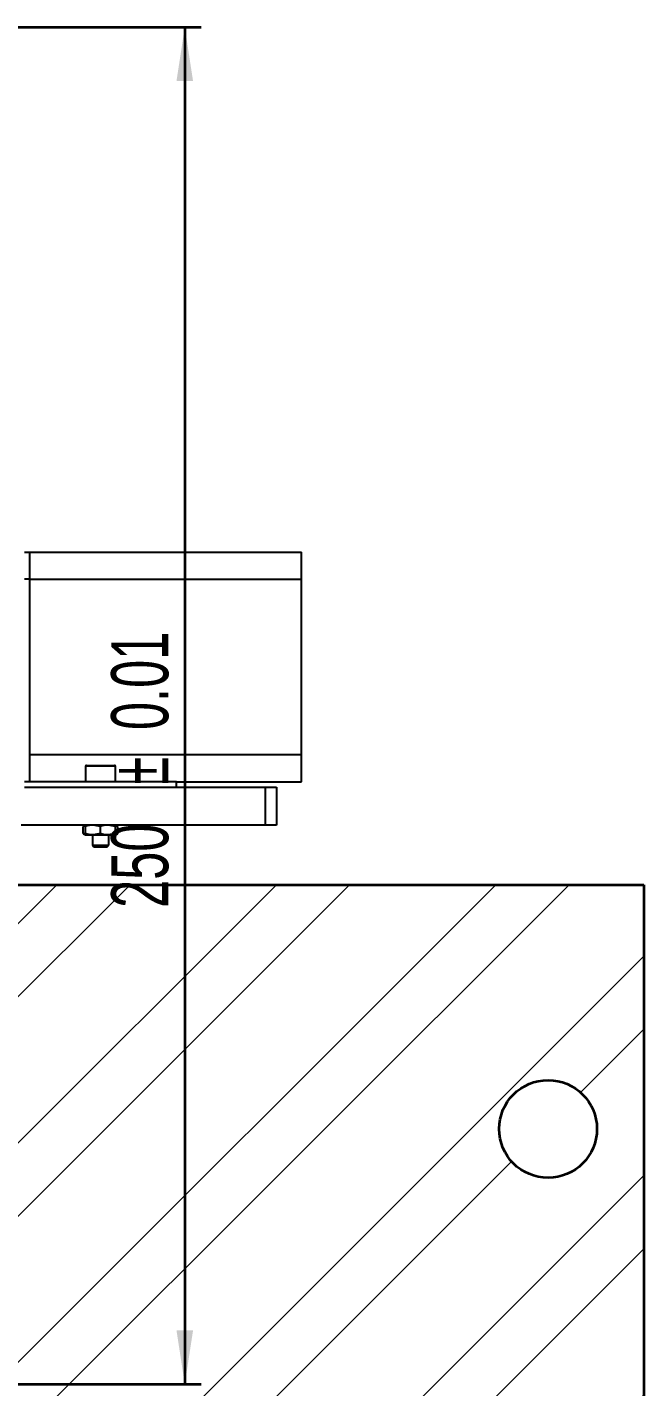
# Model space of a CAD drawing. Header units: millimetres. Extents: x -117 to 822, y -67 to 297.
# Drawn here: x 783.8 to 821.6, y 175.5 to 259 of the extents above; entities that cross this region are included whole.
import ezdxf

# ---------------------------------------------------------------- set-up
doc = ezdxf.new("R2010")
doc.units = ezdxf.units.MM
doc.layers.add('KHUNGTEN', color=7, linetype='Continuous', lineweight=35)
doc.layers.add('NETMANH', color=7, linetype='Continuous')
doc.styles.add('SLDTEXTSTYLE0', font='TXT', dxfattribs={"width": 0.663})
doc.dimstyles.new('SLDDIMSTYLE1', dxfattribs={"dimtxt": 3.5, "dimasz": 3.302, "dimexe": 0, "dimexo": 0.0625, "dimgap": 0.875, "dimtad": 1, "dimdec": 0, "dimlfac": 3, "dimrnd": 1e-09, "dimzin": 12, "dimdsep": 46, "dimtxsty": 'SLDTEXTSTYLE0', "dimsah": 1, "dimcen": 0.09, "dimadec": 0, "dimazin": 3, "dimtfac": 1, "dimtdec": 0, "dimtofl": 0, "dimtmove": 0, "dimatfit": 3, "dimfxl": 0, "dimfrac": 2, "dimtolj": 1, "dimtzin": 12, "dimarcsym": 0})

# ---------------------------------------------------------------- blocks, each defined once
blk = doc.blocks.new('_D_4')
at = {"layer": 'KHUNGTEN'}
for p, q in [((761.083, 259.032), (794.449, 259.032)), ((793.449, 259.032), (793.449, 175.699)), ((769.416, 175.699), (794.449, 175.699))]:
    blk.add_line(p, q, dxfattribs=at)
for points in [[(793.449, 259.032), (792.941, 255.73), (793.957, 255.73)], [(793.449, 175.699), (793.957, 179.001), (792.941, 179.001)]]:
    blk.add_solid(points, dxfattribs=at)
at = {"layer": 'KHUNGTEN', "char_height": 3.5, "attachment_point": 1, "rotation": 90, "style": 'SLDTEXTSTYLE0'}
for s, insert in [('0.01', (788.933, 215.871)), ('%%p', (788.938, 212.517)), ('250', (788.933, 204.948))]:
    blk.add_mtext(s, dxfattribs=dict(at, insert=insert))

msp = doc.modelspace()

# ---------------------------------------------------------------- hatches: boundary and pattern name
at = {"layer": 'KHUNGTEN', "linetype": 'Continuous', "lineweight": 18}
h = msp.add_hatch(dxfattribs=at)
h.set_pattern_fill('ANSI32', color=256, style=0)
h.paths.add_polyline_path([(821.6195, 206.3727), (729.8664, 206.3727), (729.8664, 96.3727), (821.6195, 96.3727)], flags=0)
edge = h.paths.add_edge_path(flags=0)
edge.add_arc((775.7429, 151.3727), 24, 0, 360)
edge = h.paths.add_edge_path(flags=0)
edge.add_arc((804.7429, 151.3727), 1.25, 0, 360)
edge = h.paths.add_edge_path(flags=0)
edge.add_arc((775.7429, 180.3727), 1.25, 0, 360)
edge = h.paths.add_edge_path(flags=0)
edge.add_arc((746.7429, 151.3727), 1.25, 0, 360)
edge = h.paths.add_edge_path(flags=0)
edge.add_arc((775.7429, 122.3727), 1.25, 0, 360)
edge = h.paths.add_edge_path(flags=0)
edge.add_arc((735.7429, 111.3727), 3, 0, 360)
edge = h.paths.add_edge_path(flags=0)
edge.add_arc((815.7429, 191.3727), 3, 0, 360)

# ---------------------------------------------------------------- linework, layer by layer
at = {"color": 7, "linetype": 'Continuous', "lineweight": 25}
for p, q in [((783.6121, 226.7985), (783.9455, 226.7985)), ((783.9455, 225.1319), (783.9455, 226.7985)), ((783.9455, 226.7985), (800.6121, 226.7985)), ((800.6121, 225.1319), (800.6121, 226.7985)), ((783.9455, 225.1319), (783.6121, 225.1319)), ((783.9455, 225.1319), (800.6121, 225.1319)), ((783.9455, 214.3652), (783.9455, 225.1319)), ((783.9455, 212.6985), (783.9455, 225.1319)), ((800.6121, 214.3652), (800.6121, 225.1319)), ((783.9455, 214.3652), (800.6121, 214.3652)), ((800.6121, 212.6985), (800.6121, 214.3652)), ((787.3621, 213.6485), (787.3621, 212.6985)), ((787.4121, 213.6985), (788.2788, 213.6985)), ((788.2788, 213.6985), (789.1455, 213.6985)), ((789.1955, 212.6985), (789.1955, 213.6485)), ((792.9455, 212.6985), (783.6121, 212.6985)), ((783.6121, 212.3652), (792.9455, 212.3652)), ((792.9455, 212.6985), (800.6121, 212.6985)), ((792.9455, 212.3652), (792.9455, 212.6985)), ((792.9455, 212.3652), (798.4121, 212.3652)), ((798.4121, 210.0319), (798.4121, 212.3652)), ((798.4121, 212.3652), (799.0788, 212.3652)), ((799.0788, 212.3652), (799.0788, 210.0319)), ((798.4121, 210.0319), (783.4121, 210.0319)), ((787.3621, 210.0087), (787.2209, 209.95)), ((787.2209, 209.5137), (787.2209, 209.95)), ((787.3621, 210.0319), (787.2397, 209.9612)), ((787.3621, 209.5137), (787.3621, 209.95)), ((788.2788, 209.95), (787.8205, 210.0319)), ((788.2788, 209.5137), (788.2788, 209.95)), ((789.1955, 209.95), (788.7371, 210.0319)), ((789.3179, 209.9612), (789.1955, 210.0319)), ((789.3367, 209.95), (789.1955, 209.9913)), ((789.1955, 209.5137), (789.1955, 209.95)), ((789.3367, 209.5137), (789.3367, 209.95)), ((799.0788, 210.0319), (798.4121, 210.0319)), ((787.3621, 209.4551), (787.2209, 209.5137)), ((787.2397, 209.5025), (787.3621, 209.4319)), ((787.3621, 209.4319), (787.8205, 209.4319)), ((787.7788, 209.4319), (787.7788, 208.792)), ((787.7788, 208.792), (787.8723, 208.6985)), ((787.7788, 208.792), (788.2788, 208.792)), ((788.2788, 209.5137), (787.8205, 209.4319)), ((787.8205, 209.4319), (788.7371, 209.4319)), ((788.2788, 208.792), (788.7788, 208.792)), ((788.6853, 208.6985), (788.7788, 208.792)), ((789.1955, 209.5137), (788.7371, 209.4319)), ((788.7371, 209.4319), (789.1955, 209.4319)), ((788.7788, 208.792), (788.7788, 209.4319)), ((789.3367, 209.5137), (789.1955, 209.4724)), ((789.1955, 209.4319), (789.3179, 209.5025)), ((787.8723, 208.6985), (788.2788, 208.6985)), ((788.2788, 208.6985), (788.6853, 208.6985))]:
    msp.add_line(p, q, dxfattribs=at)
at = {"color": 8, "linetype": 'Continuous', "lineweight": 25}
for p, q in [((788.2788, 213.6485), (787.3621, 213.6485)), ((789.1955, 213.6485), (788.2788, 213.6485))]:
    msp.add_line(p, q, dxfattribs=at)
at = {"color": 7, "linetype": 'Continuous', "lineweight": 25}
for centre, start, end in [((787.4121, 213.6485), 90, 180), ((789.1455, 213.6485), 0, 90)]:
    msp.add_arc(centre, 0.05, start, end, dxfattribs=at)
for points, knots in [([(787.8205, 210.0319), (787.8096, 210.0318), (787.6548, 210.0306), (787.5032, 209.9888), (787.3621, 209.95)], [0, 0, 0, 0, 0.0701503, 1, 1, 1, 1]), ([(787.3621, 209.95), (787.3621, 209.9623), (787.3621, 210.0103), (787.3621, 210.0227), (787.3621, 210.0319)], [0, 0, 0, 0, 0.2575513, 1, 1, 1, 1]), ([(788.7371, 210.0319), (788.7263, 210.0318), (788.5715, 210.0306), (788.4198, 209.9888), (788.2788, 209.95)], [0, 0, 0, 0, 0.07015027, 1, 1, 1, 1]), ([(789.1955, 209.95), (789.1955, 209.9623), (789.1955, 210.0103), (789.1955, 210.0227), (789.1955, 210.0319)], [0, 0, 0, 0, 0.2575513, 1, 1, 1, 1]), ([(787.8205, 209.4319), (787.8096, 209.4319), (787.6548, 209.4331), (787.5032, 209.4749), (787.3621, 209.5137)], [0, 0, 0, 0, 0.0701503, 1, 1, 1, 1]), ([(787.3621, 209.5137), (787.3621, 209.5014), (787.3621, 209.4534), (787.3621, 209.441), (787.3621, 209.4319)], [0, 0, 0, 0, 0.2575513, 1, 1, 1, 1]), ([(788.7371, 209.4319), (788.7263, 209.4319), (788.5715, 209.4331), (788.4198, 209.4749), (788.2788, 209.5137)], [0, 0, 0, 0, 0.0701503, 1, 1, 1, 1]), ([(789.1955, 209.5137), (789.1955, 209.5014), (789.1955, 209.4534), (789.1955, 209.441), (789.1955, 209.4319)], [0, 0, 0, 0, 0.2575513, 1, 1, 1, 1])]:
    msp.add_open_spline(points, degree=3, knots=knots, dxfattribs=at)
at = {"layer": 'NETMANH', "linetype": 'Continuous', "lineweight": 35}
for p, q in [((729.8664, 206.3727), (821.6195, 206.3727)), ((821.6195, 206.3727), (821.6195, 96.3727))]:
    msp.add_line(p, q, dxfattribs=at)
msp.add_circle((815.7429, 191.3727), 3, dxfattribs=at)

# ---------------------------------------------------------------- dimensions: what is measured, and where the dimension line sits
at = {"layer": 'KHUNGTEN'}
dim = msp.add_linear_dim(base=(793.4493, 175.6985), p1=(760.0826, 259.0319), p2=(768.416, 175.6985), angle=90, text='<>%%p0.01', dimstyle='SLDDIMSTYLE1', dxfattribs=at)
dim.commit()
dim.dimension.update_dxf_attribs({"geometry": '_D_4', "text_midpoint": (793.4493, 214.826), "dimtype": 160})

doc.saveas('drawing.dxf')
